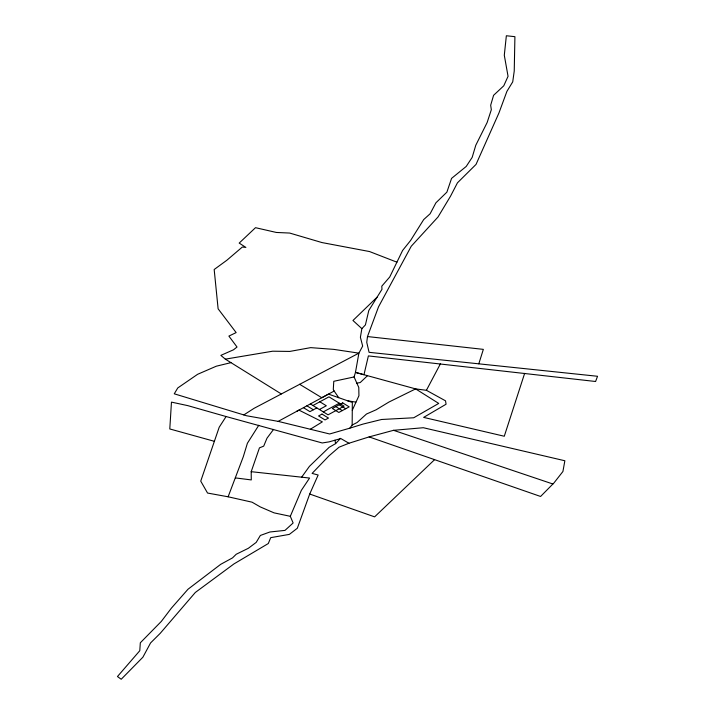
<?xml version="1.0" encoding="UTF-8"?>
<svg xmlns="http://www.w3.org/2000/svg" width="715" height="715" viewBox="0 0 715 715"><rect width="100%" height="100%" fill="white"/><g stroke="black" fill="none" stroke-linecap="round" stroke-linejoin="round"><path stroke-width="1.07" d="M278.18 421.376L329.633 433.978L349.814 428.169L352.164 425.041L352.334 402.438L328.48 394.117L278.18 421.376L246.532 415.746L174.254 393.813L177.776 387.941L197.626 374.294L216.314 366.196L230.972 362.648M367.483 336.559L366.75 342.342L369.074 352.325L597.543 376.278L595.586 381.497L368.386 355.909L363.971 374.714L355.471 372.39L358.894 353.147L362.666 346.087L360.396 337.257L361.87 328.641L365.41 324.923L368.806 310.48L381.971 289.325L381.783 286.188L389.729 277L402.608 250.456L410.598 240.472L423.691 219.577L430.108 213.785L435.927 202.801L446.884 192.147L451.576 178.375L466.216 166.452L472.177 157.372L475.779 145.27L487.13 122.542L491.321 109.744L490.678 105.221L493.582 95.318L503.771 85.8L508.052 76.317L504.298 55.27L506.354 35.75L514.916 36.68L514.237 71.017L512.726 81.867L506.899 91.395L498.936 112.988L476.029 164.414L457.448 182.834L450.548 196.151L438.018 216.994L411.25 246.237L378.53 306.842L367.483 336.559L483.349 349.367L478.8 363.819M352.272 410.276L358.93 395.744L358.787 387.494L354.086 376.957L355.471 372.39L415.63 388.897L426.408 390.301L445.525 400.829L446.08 404.225L423.629 417.39L504.281 436.248L524.64 373.373M340.188 438.733L329.043 441.879L322.215 442.969L226.101 416.541L219.21 427.213L200.736 481.124L207.547 493.046L228.121 496.791L252.055 502.18L260.251 506.899L274.068 512.861L290.308 516.31L293.132 522.978L284.981 530.396L269.921 531.987L260.358 535.455L256.193 542.399L248.346 548.289L236.209 554.259L232.491 557.906L220.685 564.341L188.009 589.231L171.43 608.107L161.295 621.442L140.319 642.803L139.782 650.722L117.457 676.542L121.219 679.25L142.875 657.219L150.579 642.928L160.249 633.302L195.311 592.467L233.966 563.912L268.304 543.534L270.708 537.662L289.369 534.382L297.324 528.242L309.711 494.029L318.157 475.01L312.098 473.41L328.909 455.938L339.017 447.206L348.956 443.246L369.119 436.91L393.545 430.314L423.334 427.722L564.859 460.755L562.92 471.498L553.946 482.947L540.585 496.469L369.119 436.91M235.333 477.897L251.278 479.926L251.197 471.685L259.447 447.858L263.701 446.151L266.99 438.197L273.577 429.384M228.121 496.791L243.288 456.742L247.399 443.246L258.785 425.255M290.308 516.31L301.337 490.383L309.577 478.049L251.197 471.685M426.408 390.301L440.467 363.729M301.632 477.209L309.407 466.377L329.106 447.358L335.612 443.622L340.519 438.375L348.956 443.246M377.064 297.208L352.96 320.49L361.87 328.641M434.595 459.656L374.615 516.865L309.711 494.029M367.492 375.688L360.226 382.552L356.669 383.177M243.806 414.923L254.111 408.301L358.894 353.147L333.789 349.376L310.694 347.633L289.798 351.423L272.665 351.208L225.332 359.144L220.864 355.373L233.519 349.787L237.023 347.025L228.889 336.086L236.147 332.591L218.12 308.826L214.178 269.51L226.807 260.287L242.322 247.041L245.88 247.417L239.185 243.091L255.505 227.683L276.356 232.455L289.664 233.054L321.965 242.564L369.53 251.546L396.923 262.182M310.328 429.25L322.367 421.85L298.942 410.106L296.537 411.411M312.938 405.521L328.98 396.843L344.094 406.156L328.06 414.834L310.355 403.93M316.817 407.916L309.917 411.643L303.455 407.666M319.408 409.507L326.308 405.771L319.837 401.785M323.287 411.894L339.33 403.215M338.749 397.701L334.155 391.042L321.813 397.728L299.612 384.277M352.164 425.041L357.125 422.494L366.5 414.012L376.135 409.793L388.915 402.062L415.63 388.897L438.724 403.421L413.717 417.775L381.613 419.482L363.22 424.031L349.814 428.169M354.086 376.957L333.78 381.301L333.288 389.487L334.155 391.042M347.526 400.766L355.838 402.134M214.286 441.289L169.786 428.955L171.466 402.125L187.804 405.637L226.101 416.541M393.545 430.314L552.901 484.001M339.268 404.744L345.729 408.73M335.818 406.612L342.279 410.598M306.905 405.798L313.367 409.775M225.332 359.144L281.299 393.947M334.942 440.217L335.612 443.622M322.009 414.083L318.559 415.951L325.03 419.937L328.48 418.069L322.009 414.083M342.717 402.876L332.368 408.48L338.83 412.466L349.179 406.862L342.717 402.876"/></g></svg>
